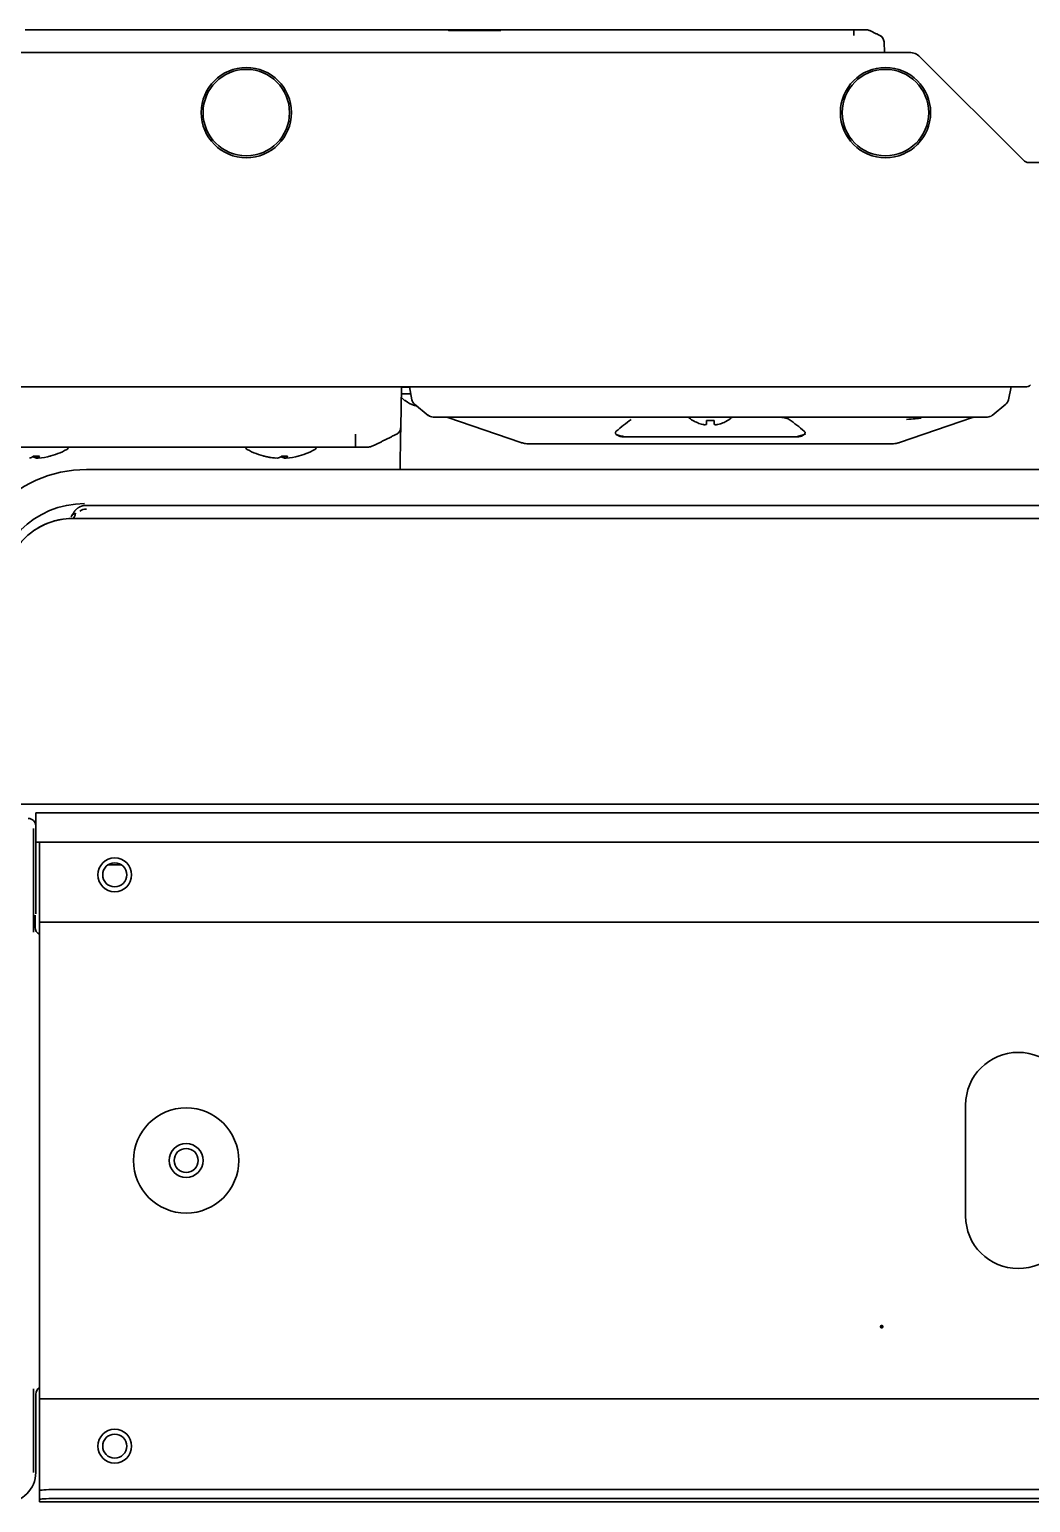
# Model space of a CAD drawing. Header units: inches. Extents: x 786 to 5593, y 691 to 5453.
# Drawn here: x 3460.9 to 3594, y 5190.8 to 5386.7 of the extents above; entities that cross this region are included whole.
import ezdxf

# ---------------------------------------------------------------- set-up
doc = ezdxf.new("R2010")
doc.units = ezdxf.units.IN
doc.layers.add('1', color=7, linetype='Continuous', true_color=0xffffff)
doc.layers.add('4', color=7, linetype='Continuous', true_color=0xffffff)

msp = doc.modelspace()

# ---------------------------------------------------------------- linework, layer by layer
at = {"layer": '1', "color": 7, "linetype": 'Continuous', "lineweight": 35}
for p, q in [((3460.32, 5386.68), (3467.64, 5386.68)), ((3465.04, 5386.74), (3465.04, 5386.68)), ((3471.68, 5386.68), (3504.97, 5386.68)), ((3485.7, 5386.68), (3485.7, 5386.74)), ((3493.97, 5386.68), (3493.97, 5386.74)), ((3509.01, 5386.68), (3516.33, 5386.68)), ((3509.82, 5386.68), (3509.82, 5386.74)), ((3523.59, 5386.68), (3570.52, 5386.68)), ((3574.55, 5385.09), (3574.63, 5383.68)), ((3449.24, 5383.68), (3577.91, 5383.68)), ((3579.33, 5383.09), (3593.08, 5369.34)), ((3593.79, 5369.04), (4057.69, 5369.04)), ((3593.33, 5339.18), (3457.45, 5339.18)), ((3510.37, 5339.18), (3510.28, 5333.78)), ((3511.62, 5338.25), (3510.35, 5338.25)), ((3511.44, 5339.15), (3510.37, 5339.15)), ((3511.77, 5337.49), (3511.44, 5339.18)), ((3591.44, 5339.18), (3591.11, 5337.49)), ((3510.83, 5337.36), (3510.88, 5337.36)), ((3512.11, 5336.91), (3513.94, 5335.4)), ((3588.94, 5335.4), (3590.77, 5336.91)), ((3517.44, 5335.18), (3514.58, 5335.18)), ((3516.48, 5335.14), (3516.55, 5335.11)), ((3516.55, 5335.11), (3526.27, 5331.78)), ((3585.44, 5335.18), (3517.44, 5335.18)), ((3549.14, 5334.7), (3549.14, 5334.73)), ((3553.74, 5334.73), (3553.74, 5334.7)), ((3576.61, 5331.78), (3586.33, 5335.11)), ((3588.3, 5335.18), (3585.44, 5335.18)), ((3586.33, 5335.11), (3586.4, 5335.14)), ((3562.84, 5332.53), (3540.04, 5332.53)), ((3504.27, 5331.18), (3456.24, 5331.18)), ((3526.27, 5331.78), (3526.34, 5331.77)), ((3527.61, 5331.6), (3575.27, 5331.6)), ((3576.54, 5331.77), (3576.61, 5331.78)), ((3461.83, 5329.97), (3461.83, 5329.72)), ((3462.08, 5329.98), (3462.08, 5329.72)), ((3493.65, 5329.73), (3493.65, 5329.72)), ((3494.83, 5329.97), (3494.83, 5329.72)), ((3495.08, 5329.98), (3495.08, 5329.72)), ((3456.24, 5283.68), (4195.24, 5283.68)), ((3461.74, 5282.55), (3461.74, 5282.33)), ((4189.24, 5282.55), (3461.74, 5282.55)), ((3461.74, 5282.33), (3461.74, 5278.79)), ((3461.42, 5280.46), (3461.42, 5266.65)), ((3461.74, 5278.79), (3461.74, 5278.61)), ((3461.74, 5278.61), (3461.74, 5269.11)), ((3461.74, 5278.61), (4189.24, 5278.61)), ((3462.24, 5278.61), (3462.24, 5268.98)), ((3471.34, 5275.6), (3473.15, 5275.6)), ((3461.65, 5267.29), (3461.65, 5268.91)), ((3461.65, 5267.29), (3461.65, 5268.91)), ((3462.24, 5268.98), (3462.24, 5267.98)), ((3462.24, 5265.78), (3462.24, 5267.98)), ((4189.24, 5267.98), (3462.24, 5267.98)), ((3461.65, 5267.29), (3461.65, 5267.29)), ((3462.24, 5265.78), (3462.24, 5206.78)), ((3585.4, 5243.66), (3585.4, 5228.9)), ((3462.24, 5204.58), (3462.24, 5206.78)), ((3461.42, 5205.9), (3461.42, 5194.78)), ((3461.74, 5205.18), (3461.74, 5194.78)), ((3462.24, 5203.58), (3462.24, 5204.58)), ((4189.24, 5204.58), (3462.24, 5204.58)), ((3462.24, 5203.58), (3462.24, 5193.05)), ((3462.24, 5193.05), (3462.24, 5192.36)), ((3462.24, 5191.17), (3462.24, 5192.36)), ((3462.24, 5190.86), (3462.24, 5191.17)), ((3464.24, 5192.5), (4187.24, 5192.5)), ((3464.24, 5191.31), (4187.24, 5191.31)), ((3462.24, 5190.86), (3462.24, 5190.85)), ((3462.24, 5190.85), (4189.24, 5190.85))]:
    msp.add_line(p, q, dxfattribs=at)
for centre, radius in [((3489.74, 5375.68), 6), ((3489.74, 5375.68), 5.75), ((3574.74, 5375.68), 6), ((3574.74, 5375.68), 5.75), ((3472.24, 5274.28), 2.25), ((3472.24, 5274.28), 1.6), ((3481.74, 5236.28), 7), ((3481.74, 5236.28), 2.26), ((3481.74, 5236.28), 1.6), ((3472.24, 5198.28), 2.25), ((3472.24, 5198.28), 1.6)]:
    msp.add_circle(centre, radius, dxfattribs=at)
for centre, radius, start, end in [((3577.91, 5381.68), 2, 45, 90), ((3593.79, 5370.04), 1, 225, 270), ((3511.29, 5339.65), 0.5, 270, 288.1955), ((3593.33, 5340.18), 1, 270, 315), ((3513.2, 5340.25), 3.74, 220.2596, 230.6449), ((3512.75, 5337.68), 1, 191, 230.5), ((3590.13, 5337.68), 1, 309.5, 349), ((3514.58, 5336.18), 1, 230.5, 270), ((3551.64, 5338.8), 4.8, 228.9523, 238.4186), ((3551.44, 5338.48), 3.78, 262.3959, 269.9965), ((3551.44, 5338.48), 3.78, 270.0035, 277.6041), ((3551.24, 5338.8), 4.8, 301.5837, 311.0475), ((3588.3, 5336.18), 1, 270, 309.5), ((3461.36, 5338.76), 9.08, 283.2612, 299.6794), ((3465.61, 5331.3), 0.5, 299.6794, 345.3977), ((3490.11, 5331.3), 0.5, 194.6023, 240.3206), ((3494.36, 5338.76), 9.08, 240.3206, 256.7388), ((3494.36, 5338.76), 9.08, 283.2612, 299.6794), ((3498.61, 5331.3), 0.5, 299.6794, 345.3977), ((3592.4, 5243.66), 7, 0, 180), ((3592.4, 5228.9), 7, 180, 0), ((3457.74, 5194.78), 4, 270, 0)]:
    msp.add_arc(centre, radius, start, end, dxfattribs=at)
for centre, major_axis, ratio, start_param, end_param in [((3573.55, 5385.04), (-0.999, -0.052), 0.99998, 3.141593, 4.207329), ((3513.2, 5340.27), (3.62, 0.87), 0.997235, 3.804658, 4.177379), ((3512.94, 5340.31), (0.81, 3.6), 0.902278, 3.129444, 3.24631), ((3551.44, 5282.32), (0, -56.13), 0.531846, 3.501545, 3.573753), ((3551.44, 5282.32), (0, -56.13), 0.531846, 2.709432, 2.78164), ((3576.78, 5334.68), (-2.94, -0.33), 0.030353, 3.541375, 4.453114), ((3551.44, 5351.07), (30.59, 0), 0.652774, 4.290638, 4.330587), ((3551.44, 5351.07), (30.59, 0), 0.652774, 5.094191, 5.13959), ((3460.73, 5338.76), (0, -9.06), 0.319632, 0.058074, 0.249579), ((3462, 5338.76), (0, 9.06), 0.319632, 2.921888, 3.083519), ((3461.84, 5338.76), (0, 8.79), 0.978398, 3.096057, 3.187129), ((3461.3, 5338.76), (0, -9.06), 0.995851, 0.058074, 0.085647), ((3462.03, 5338.76), (0, 9.06), 0.090997, 3.199666, 3.391172), ((3461.58, 5338.76), (0, 9.06), 0.947542, 3.199666, 3.391172), ((3494.15, 5338.76), (0, -9.06), 0.947542, 6.033606, 6.225112), ((3492.11, 5338.76), (0, -8.79), 0.206731, 6.237649, 6.328721), ((3494.43, 5338.76), (0, 9.06), 0.995851, 2.892014, 3.083519), ((3493.73, 5338.76), (0, -9.06), 0.319632, 0.058074, 0.249579), ((3495, 5338.76), (0, 9.06), 0.319632, 2.921888, 3.083519), ((3494.84, 5338.76), (0, 8.79), 0.978398, 3.096057, 3.187129), ((3494.3, 5338.76), (0, -9.06), 0.995851, 0.058074, 0.085647), ((3495.03, 5338.76), (0, 9.06), 0.090997, 3.199666, 3.391172), ((3494.58, 5338.76), (0, 9.06), 0.947542, 3.199666, 3.391172), ((3460.74, 5280.78), (0.708, 0.708), 0.998783, 5.498396, 7.067974), ((3462.65, 5267.29), (-0.709, -0.709), 0.997569, 5.498396, 6.644262), ((3462.74, 5205.18), (-0.708, 0.708), 0.998783, 6.021139, 7.067974), ((3464.24, 5192.36), (-2, 0), 0.069756, 4.712389, 6.283185), ((3464.24, 5191.17), (2, 0), 0.069756, 1.570796, 3.141593)]:
    msp.add_ellipse(centre, major_axis=major_axis, ratio=ratio, start_param=start_param, end_param=end_param, dxfattribs=at)
for points, knots in [([(3467.64, 5386.68), (3467.71, 5386.68), (3467.78, 5386.68), (3467.92, 5386.68), (3467.99, 5386.68), (3468.1, 5386.68), (3468.14, 5386.68), (3468.21, 5386.68), (3468.25, 5386.68), (3468.36, 5386.68), (3468.44, 5386.68), (3468.59, 5386.68), (3468.67, 5386.68), (3468.83, 5386.68), (3468.91, 5386.68), (3469.16, 5386.68), (3469.32, 5386.68), (3469.58, 5386.68), (3469.67, 5386.68), (3469.8, 5386.68), (3469.85, 5386.68), (3469.94, 5386.68), (3469.98, 5386.68), (3470.12, 5386.68), (3470.21, 5386.68), (3470.39, 5386.68), (3470.48, 5386.68), (3470.66, 5386.68), (3470.75, 5386.68), (3470.93, 5386.68), (3471.03, 5386.68), (3471.21, 5386.68), (3471.3, 5386.68), (3471.49, 5386.68), (3471.59, 5386.68), (3471.68, 5386.68)], [0, 0, 0, 0, 0.0625, 0.0625, 0.125, 0.125, 0.15625, 0.15625, 0.1875, 0.1875, 0.25, 0.25, 0.3125, 0.3125, 0.375, 0.375, 0.5, 0.5, 0.5625, 0.5625, 0.59375, 0.59375, 0.625, 0.625, 0.6875, 0.6875, 0.75, 0.75, 0.8125, 0.8125, 0.875, 0.875, 0.9375, 0.9375, 1, 1, 1, 1]), ([(3504.97, 5386.68), (3505.07, 5386.68), (3505.16, 5386.68), (3505.35, 5386.68), (3505.44, 5386.68), (3505.58, 5386.68), (3505.63, 5386.68), (3505.72, 5386.68), (3505.77, 5386.68), (3505.91, 5386.68), (3506, 5386.68), (3506.18, 5386.68), (3506.27, 5386.68), (3506.45, 5386.68), (3506.54, 5386.68), (3506.81, 5386.68), (3506.98, 5386.68), (3507.24, 5386.68), (3507.33, 5386.68), (3507.46, 5386.68), (3507.5, 5386.68), (3507.58, 5386.68), (3507.62, 5386.68), (3507.83, 5386.68), (3507.99, 5386.68), (3508.22, 5386.68), (3508.3, 5386.68), (3508.45, 5386.68), (3508.52, 5386.68), (3508.66, 5386.68), (3508.73, 5386.68), (3508.87, 5386.68), (3508.94, 5386.68), (3509.01, 5386.68)], [0, 0, 0, 0, 0.0625, 0.0625, 0.125, 0.125, 0.15625, 0.15625, 0.1875, 0.1875, 0.25, 0.25, 0.3125, 0.3125, 0.375, 0.375, 0.5, 0.5, 0.5625, 0.5625, 0.59375, 0.59375, 0.625, 0.625, 0.75, 0.75, 0.8125, 0.8125, 0.875, 0.875, 0.9375, 0.9375, 1, 1, 1, 1]), ([(3516.33, 5386.68), (3516.45, 5386.68), (3516.57, 5386.68), (3516.82, 5386.68), (3516.95, 5386.68), (3517.15, 5386.68), (3517.21, 5386.68), (3517.35, 5386.68), (3517.41, 5386.68), (3517.62, 5386.68), (3517.75, 5386.68), (3518.17, 5386.68), (3518.46, 5386.68), (3519.05, 5386.68), (3519.35, 5386.68), (3519.82, 5386.68), (3519.97, 5386.68), (3520.17, 5386.68), (3520.21, 5386.68), (3520.29, 5386.68), (3520.41, 5386.68), (3520.86, 5386.68), (3521.26, 5386.68), (3521.76, 5386.68), (3521.92, 5386.68), (3522.25, 5386.68), (3522.42, 5386.68), (3522.75, 5386.68), (3522.92, 5386.68), (3523.25, 5386.68), (3523.42, 5386.68), (3523.59, 5386.68)], [0, 0, 0, 0, 0.0625, 0.0625, 0.125, 0.125, 0.15625, 0.15625, 0.1875, 0.1875, 0.25, 0.25, 0.375, 0.375, 0.5, 0.5, 0.5625, 0.5625, 0.578125, 0.578125, 0.59375, 0.625, 0.75, 0.75, 0.8125, 0.8125, 0.875, 0.875, 0.9375, 0.9375, 1, 1, 1, 1]), ([(3523.59, 5386.58), (3523.59, 5386.58), (3523.59, 5386.58), (3523.58, 5386.58), (3523.57, 5386.58), (3523.56, 5386.58), (3523.52, 5386.58), (3523.45, 5386.58), (3523.31, 5386.58), (3523.19, 5386.58), (3522.95, 5386.58), (3522.79, 5386.58), (3522.47, 5386.58), (3522.31, 5386.58), (3521.99, 5386.58), (3521.83, 5386.58), (3521.36, 5386.58), (3521.05, 5386.58), (3520.66, 5386.58), (3520.55, 5386.58), (3520.43, 5386.58), (3520.36, 5386.58), (3520.32, 5386.58), (3520.13, 5386.58), (3519.98, 5386.58), (3519.53, 5386.58), (3519.24, 5386.58), (3518.68, 5386.58), (3518.4, 5386.58), (3518, 5386.58), (3517.87, 5386.58), (3517.68, 5386.58), (3517.61, 5386.58), (3517.48, 5386.58), (3517.42, 5386.58), (3517.23, 5386.58), (3517.11, 5386.58), (3516.93, 5386.58), (3516.87, 5386.58), (3516.78, 5386.58), (3516.74, 5386.58), (3516.69, 5386.58), (3516.66, 5386.58), (3516.65, 5386.58), (3516.64, 5386.58), (3516.64, 5386.58), (3516.64, 5386.58), (3516.64, 5386.58)], [0, 0, 0, 0, 0.000977, 0.000977, 0.001953, 0.003906, 0.007813, 0.015625, 0.03125, 0.0625, 0.0625, 0.125, 0.125, 0.1875, 0.1875, 0.25, 0.25, 0.375, 0.375, 0.40625, 0.421875, 0.421875, 0.4375, 0.4375, 0.5, 0.5, 0.625, 0.625, 0.75, 0.75, 0.8125, 0.8125, 0.84375, 0.84375, 0.875, 0.875, 0.9375, 0.9375, 0.96875, 0.96875, 0.984375, 0.992188, 0.996094, 0.998047, 0.999023, 0.999023, 1, 1, 1, 1]), ([(3570.52, 5386.68), (3570.52, 5386.68), (3570.53, 5386.67), (3570.53, 5386.63), (3570.53, 5386.61), (3570.53, 5386.58)], [0, 0, 0, 0, 0.5, 0.5, 1, 1, 1, 1]), ([(3570.53, 5386.68), (3570.58, 5386.68), (3570.64, 5386.68), (3570.72, 5386.68), (3570.75, 5386.68), (3570.8, 5386.68), (3570.83, 5386.68), (3570.91, 5386.68), (3570.97, 5386.68), (3571.07, 5386.68), (3571.13, 5386.68), (3571.23, 5386.68), (3571.28, 5386.68), (3571.35, 5386.68), (3571.38, 5386.68), (3571.42, 5386.68), (3571.45, 5386.68), (3571.52, 5386.68), (3571.56, 5386.68), (3571.65, 5386.68), (3571.69, 5386.68), (3571.75, 5386.68), (3571.77, 5386.68), (3571.8, 5386.68), (3571.82, 5386.68), (3571.87, 5386.68), (3571.94, 5386.68), (3572, 5386.68), (3572.05, 5386.68), (3572.08, 5386.68), (3572.11, 5386.68), (3572.12, 5386.68), (3572.14, 5386.68), (3572.15, 5386.68), (3572.17, 5386.68), (3572.19, 5386.68), (3572.21, 5386.68), (3572.22, 5386.68), (3572.23, 5386.68), (3572.24, 5386.68), (3572.24, 5386.68)], [0, 0, 0, 0, 0.0625, 0.0625, 0.09375, 0.09375, 0.125, 0.125, 0.1875, 0.1875, 0.25, 0.25, 0.3125, 0.3125, 0.34375, 0.34375, 0.375, 0.375, 0.4375, 0.4375, 0.5, 0.5, 0.53125, 0.53125, 0.5625, 0.5625, 0.625, 0.6875, 0.6875, 0.75, 0.75, 0.78125, 0.78125, 0.8125, 0.8125, 0.875, 0.875, 0.9375, 0.9375, 1, 1, 1, 1]), ([(3572.24, 5386.68), (3572.31, 5386.68), (3572.39, 5386.67), (3572.54, 5386.63), (3572.61, 5386.61), (3572.68, 5386.58)], [0, 0, 0, 0, 0.5, 0.5, 1, 1, 1, 1]), ([(3573.99, 5385.94), (3574.07, 5385.9), (3574.14, 5385.85), (3574.28, 5385.73), (3574.34, 5385.66), (3574.44, 5385.51), (3574.47, 5385.43), (3574.53, 5385.27), (3574.55, 5385.18), (3574.55, 5385.09)], [0, 0, 0, 0, 0.25, 0.25, 0.5, 0.5, 0.75, 0.75, 1, 1, 1, 1]), ([(3549.14, 5334.73), (3549.34, 5334.61), (3549.55, 5334.5), (3549.88, 5334.36), (3549.99, 5334.32), (3550.21, 5334.24), (3550.32, 5334.21), (3550.44, 5334.18)], [0, 0, 0, 0, 0.5, 0.5, 0.75, 0.75, 1, 1, 1, 1]), ([(3550.94, 5334.18), (3550.94, 5334.21), (3550.94, 5334.24), (3550.94, 5334.32), (3550.94, 5334.36), (3550.94, 5334.45), (3550.94, 5334.5), (3550.94, 5334.58), (3550.94, 5334.61), (3550.94, 5334.67), (3550.94, 5334.7), (3550.94, 5334.73)], [0, 0, 0, 0, 0.25, 0.25, 0.5, 0.5, 0.75, 0.75, 0.875, 0.875, 1, 1, 1, 1]), ([(3551.94, 5334.73), (3551.94, 5334.61), (3551.94, 5334.5), (3551.94, 5334.36), (3551.94, 5334.32), (3551.94, 5334.24), (3551.94, 5334.21), (3551.94, 5334.18)], [0, 0, 0, 0, 0.5, 0.5, 0.75, 0.75, 1, 1, 1, 1]), ([(3552.44, 5334.18), (3552.55, 5334.21), (3552.67, 5334.24), (3552.89, 5334.32), (3553, 5334.36), (3553.22, 5334.45), (3553.32, 5334.5), (3553.48, 5334.58), (3553.53, 5334.61), (3553.64, 5334.67), (3553.69, 5334.7), (3553.74, 5334.73)], [0, 0, 0, 0, 0.25, 0.25, 0.5, 0.5, 0.75, 0.75, 0.875, 0.875, 1, 1, 1, 1]), ([(3561.95, 5334.85), (3561.94, 5334.86), (3561.93, 5334.87), (3561.9, 5334.88), (3561.88, 5334.89), (3561.84, 5334.92), (3561.81, 5334.93), (3561.72, 5334.97), (3561.65, 5335), (3561.53, 5335.04), (3561.46, 5335.06), (3561.33, 5335.09), (3561.27, 5335.1), (3561.14, 5335.12), (3561.07, 5335.13), (3560.94, 5335.15), (3560.88, 5335.16), (3560.68, 5335.17), (3560.55, 5335.18), (3560.41, 5335.18)], [0, 0, 0, 0, 0.03125, 0.03125, 0.0625, 0.0625, 0.125, 0.125, 0.25, 0.25, 0.375, 0.375, 0.5, 0.5, 0.625, 0.625, 0.75, 0.75, 1, 1, 1, 1]), ([(3586.53, 5335.17), (3586.53, 5335.16), (3586.52, 5335.16), (3586.49, 5335.16), (3586.45, 5335.15), (3586.4, 5335.14)], [0, 0, 0, 0, 0.0591, 0.0591, 1, 1, 1, 1]), ([(3509.72, 5332.9), (3509.8, 5332.94), (3509.88, 5332.99), (3510.01, 5333.11), (3510.07, 5333.18), (3510.17, 5333.34), (3510.21, 5333.42), (3510.26, 5333.6), (3510.28, 5333.69), (3510.28, 5333.78)], [0, 0, 0, 0, 0.25, 0.25, 0.5, 0.5, 0.75, 0.75, 1, 1, 1, 1]), ([(3510.28, 5333.78), (3510.28, 5333.78), (3510.28, 5333.77), (3510.28, 5333.76), (3510.28, 5333.75), (3510.28, 5333.72), (3510.28, 5333.7), (3510.28, 5333.66), (3510.28, 5333.64), (3510.27, 5333.56), (3510.27, 5333.49), (3510.27, 5333.39), (3510.27, 5333.37), (3510.27, 5333.33), (3510.27, 5333.3), (3510.27, 5333.23), (3510.27, 5333.18), (3510.26, 5333.02), (3510.26, 5332.79), (3510.26, 5332.5), (3510.25, 5332.27), (3510.25, 5332.19), (3510.25, 5332.08), (3510.25, 5332.06), (3510.25, 5332.02), (3510.25, 5331.96), (3510.25, 5331.89), (3510.24, 5331.67), (3510.24, 5331.48), (3510.23, 5331.09), (3510.23, 5330.89), (3510.22, 5330.46), (3510.22, 5330.23), (3510.21, 5329.94), (3510.21, 5329.88), (3510.21, 5329.77), (3510.21, 5329.71), (3510.2, 5329.53), (3510.2, 5329.41), (3510.2, 5329.04), (3510.19, 5328.79), (3510.19, 5328.43), (3510.18, 5328.33), (3510.18, 5328.22)], [0, 0, 0, 0, 0.039629, 0.039629, 0.079997, 0.079997, 0.120364, 0.120364, 0.160732, 0.160732, 0.241468, 0.241468, 0.261652, 0.261652, 0.281836, 0.281836, 0.322204, 0.322204, 0.402939, 0.483675, 0.483675, 0.524043, 0.524043, 0.534135, 0.534135, 0.544227, 0.564411, 0.564411, 0.645146, 0.645146, 0.725882, 0.725882, 0.806618, 0.806618, 0.826802, 0.826802, 0.846986, 0.846986, 0.887354, 0.887354, 0.968089, 0.968089, 1, 1, 1, 1]), ([(3540.04, 5332.53), (3539.97, 5332.53), (3539.83, 5332.54), (3539.69, 5332.56), (3539.56, 5332.58), (3539.49, 5332.6), (3539.39, 5332.62), (3539.35, 5332.64), (3539.3, 5332.65), (3539.29, 5332.66), (3539.25, 5332.67), (3539.24, 5332.68), (3539.19, 5332.7), (3539.16, 5332.71), (3539.1, 5332.75), (3539.07, 5332.76), (3539.02, 5332.79), (3539.01, 5332.8), (3538.98, 5332.82), (3538.97, 5332.84), (3538.94, 5332.86), (3538.93, 5332.87), (3538.91, 5332.9), (3538.9, 5332.91), (3538.88, 5332.94), (3538.87, 5332.95), (3538.86, 5332.97), (3538.85, 5332.98), (3538.85, 5333), (3538.85, 5333), (3538.84, 5333.03), (3538.83, 5333.05), (3538.83, 5333.07), (3538.83, 5333.08), (3538.83, 5333.1), (3538.83, 5333.1), (3538.84, 5333.13), (3538.84, 5333.15), (3538.85, 5333.17), (3538.85, 5333.18), (3538.86, 5333.19), (3538.86, 5333.2), (3538.88, 5333.22), (3538.89, 5333.23), (3538.91, 5333.26), (3538.92, 5333.27), (3538.94, 5333.28)], [0, 0, 0, 0, 0.125, 0.25, 0.25, 0.375, 0.375, 0.4375, 0.4375, 0.46875, 0.46875, 0.5, 0.5, 0.5625, 0.5625, 0.625, 0.625, 0.65625, 0.65625, 0.6875, 0.6875, 0.71875, 0.71875, 0.75, 0.75, 0.78125, 0.78125, 0.796875, 0.796875, 0.8125, 0.8125, 0.84375, 0.84375, 0.859375, 0.859375, 0.875, 0.875, 0.90625, 0.90625, 0.921875, 0.921875, 0.9375, 0.9375, 0.96875, 0.96875, 1, 1, 1, 1]), ([(3563.94, 5333.28), (3563.96, 5333.27), (3563.97, 5333.26), (3563.99, 5333.24), (3563.99, 5333.23), (3564, 5333.22), (3564.01, 5333.21), (3564.02, 5333.19), (3564.03, 5333.18), (3564.04, 5333.15), (3564.04, 5333.15), (3564.04, 5333.13), (3564.04, 5333.12), (3564.05, 5333.1), (3564.05, 5333.08), (3564.05, 5333.05), (3564.04, 5333.03), (3564.03, 5333), (3564.03, 5332.98), (3564.01, 5332.95), (3564, 5332.94), (3563.98, 5332.91), (3563.97, 5332.9), (3563.95, 5332.87), (3563.94, 5332.86), (3563.9, 5332.82), (3563.87, 5332.8), (3563.81, 5332.76), (3563.78, 5332.75), (3563.74, 5332.72), (3563.72, 5332.71), (3563.69, 5332.7), (3563.68, 5332.69), (3563.6, 5332.66), (3563.53, 5332.64), (3563.43, 5332.61), (3563.4, 5332.6), (3563.33, 5332.58), (3563.29, 5332.58), (3563.19, 5332.56), (3563.12, 5332.55), (3562.98, 5332.54), (3562.91, 5332.53), (3562.84, 5332.53)], [0, 0, 0, 0, 0.03125, 0.03125, 0.046875, 0.046875, 0.0625, 0.0625, 0.09375, 0.09375, 0.109375, 0.109375, 0.125, 0.125, 0.15625, 0.15625, 0.1875, 0.1875, 0.21875, 0.21875, 0.25, 0.25, 0.28125, 0.28125, 0.3125, 0.3125, 0.375, 0.375, 0.4375, 0.4375, 0.46875, 0.46875, 0.5, 0.5, 0.625, 0.625, 0.6875, 0.6875, 0.75, 0.75, 0.875, 0.875, 1, 1, 1, 1]), ([(3504.28, 5331.38), (3504.28, 5331.32), (3504.28, 5331.26), (3504.28, 5331.19), (3504.27, 5331.18), (3504.27, 5331.18)], [0, 0, 0, 0, 0.5, 0.5, 1, 1, 1, 1]), ([(3505.78, 5331.18), (3505.78, 5331.18), (3505.77, 5331.18), (3505.77, 5331.18), (3505.76, 5331.18), (3505.75, 5331.18), (3505.75, 5331.18), (3505.74, 5331.18), (3505.73, 5331.18), (3505.72, 5331.18), (3505.71, 5331.18), (3505.69, 5331.18), (3505.67, 5331.18), (3505.67, 5331.18), (3505.64, 5331.18), (3505.61, 5331.18), (3505.57, 5331.18), (3505.54, 5331.18), (3505.49, 5331.18), (3505.46, 5331.18), (3505.41, 5331.18), (3505.4, 5331.18), (3505.36, 5331.18), (3505.35, 5331.18), (3505.29, 5331.18), (3505.26, 5331.18), (3505.18, 5331.18), (3505.14, 5331.18), (3505.06, 5331.18), (3505.02, 5331.18), (3504.95, 5331.18), (3504.93, 5331.18), (3504.89, 5331.18), (3504.87, 5331.18), (3504.8, 5331.18), (3504.75, 5331.18), (3504.66, 5331.18), (3504.61, 5331.18), (3504.54, 5331.18), (3504.52, 5331.18), (3504.47, 5331.18), (3504.44, 5331.18), (3504.39, 5331.18), (3504.37, 5331.18), (3504.32, 5331.18), (3504.3, 5331.18), (3504.27, 5331.18)], [0, 0, 0, 0, 0.0625, 0.0625, 0.09375, 0.09375, 0.125, 0.125, 0.15625, 0.15625, 0.1875, 0.21875, 0.21875, 0.25, 0.25, 0.3125, 0.3125, 0.375, 0.375, 0.4375, 0.4375, 0.46875, 0.46875, 0.5, 0.5, 0.5625, 0.5625, 0.625, 0.625, 0.6875, 0.6875, 0.71875, 0.71875, 0.75, 0.75, 0.8125, 0.8125, 0.875, 0.875, 0.90625, 0.90625, 0.9375, 0.9375, 0.96875, 0.96875, 1, 1, 1, 1]), ([(3506.67, 5331.38), (3506.53, 5331.32), (3506.38, 5331.26), (3506.09, 5331.19), (3505.93, 5331.18), (3505.78, 5331.18)], [0, 0, 0, 0, 0.5, 0.5, 1, 1, 1, 1]), ([(3526.34, 5331.77), (3526.42, 5331.74), (3526.59, 5331.69), (3526.89, 5331.64), (3527.24, 5331.61), (3527.48, 5331.6), (3527.61, 5331.6)], [0, 0, 0, 0, 0.221555, 0.46552, 0.72781, 1, 1, 1, 1]), ([(3575.27, 5331.6), (3575.4, 5331.6), (3575.64, 5331.61), (3575.99, 5331.64), (3576.29, 5331.69), (3576.46, 5331.74), (3576.54, 5331.77)], [0, 0, 0, 0, 0.27219, 0.53448, 0.778445, 1, 1, 1, 1])]:
    msp.add_open_spline(points, degree=3, knots=knots, dxfattribs=at)
for points, degree in [([(3570.53, 5386.58), (3570.53, 5385.94)], 1), ([(3572.68, 5386.58), (3573.99, 5385.94)], 1), ([(3550.44, 5334.18), (3550.48, 5334.18), (3550.56, 5334.17), (3550.69, 5334.16), (3550.82, 5334.17), (3550.9, 5334.18), (3550.94, 5334.18)], 3), ([(3551.94, 5334.18), (3551.98, 5334.18), (3552.07, 5334.17), (3552.19, 5334.16), (3552.32, 5334.17), (3552.4, 5334.18), (3552.44, 5334.18)], 3), ([(3504.28, 5332.9), (3504.28, 5331.38)], 1), ([(3509.72, 5332.9), (3506.67, 5331.38)], 1)]:
    msp.add_open_spline(points, degree=degree, dxfattribs=at)
at = {"layer": '1', "color": 163, "linetype": 'Continuous', "lineweight": 70}
msp.add_point((3574.24, 5214.18), dxfattribs=at)
msp.add_point((3574.24, 5214.18), dxfattribs=at)
at = {"layer": '4', "color": 7, "linetype": 'Continuous', "lineweight": 35}
for p, q in [((3791.58, 5328.19), (3468.49, 5328.19)), ((3468.47, 5323.43), (4183.01, 5323.43)), ((3468.47, 5323.43), (4183.01, 5323.43)), ((3466.09, 5321.71), (3466.04, 5321.69)), ((3466.09, 5321.71), (3466.04, 5321.69)), ((3466.1, 5321.71, 0), (3466.05, 5321.69, 0)), ((3466.1, 5321.71, 0), (3466.06, 5321.69, 0)), ((4184.87, 5321.68), (3466.61, 5321.68)), ((4184.87, 5321.68), (3466.61, 5321.68))]:
    msp.add_line(p, q, dxfattribs=at)
for centre, radius, start, end in [((3468.49, 5311.68), 16.51, 90, 137.9028), ((3468.24, 5311.68), 11.99, 90, 180), ((3465.73, 5322.64, 0), 1, 314.1749, 336.181), ((3465.73, 5322.64, 0), 1, 314.1749, 336.181)]:
    msp.add_arc(centre, radius, start, end, dxfattribs=at)
for centre, major_axis, ratio, start_param, end_param in [((3466.61, 5322.68), (0, -1), 0.423885, 6.283177, 7.567267), ((3466.61, 5322.68), (0, -1), 0.423885, 6.283177, 7.567267), ((3468.47, 5321.43), (-1.5, 0), 0.999848, 4.712361, 5.328671), ((3468.47, 5321.43), (-1.5, 0), 0.999848, 4.712361, 5.328671), ((3466.62, 5312.68), (-3.07, -8.46), 0.999999, 3.636789, 4.114937), ((3465.73, 5322.64), (-0.39, -0.921), 0.999999, 1.171438, 1.556313), ((3465.73, 5322.64), (-0.39, -0.921), 0.999999, 1.171417, 1.556302)]:
    msp.add_ellipse(centre, major_axis=major_axis, ratio=ratio, start_param=start_param, end_param=end_param, dxfattribs=at)
msp.add_rational_spline([(3468.47, 5323.43), (3468.4, 5323.43), (3468.05, 5323.41), (3467.48, 5323.22), (3466.94, 5322.76), (3466.72, 5322.39), (3466.64, 5322.23)], [0.999999262717, 0.999999262717, 0.999999262571, 0.999999261087, 0.999999257441, 0.999999254581, 0.99999925331], degree=3, knots=[0, 0, 0, 0, 0.092093, 0.454546, 0.771811, 1, 1, 1, 1], dxfattribs=at)
msp.add_rational_spline([(3468.47, 5323.43), (3468.4, 5323.43), (3468.05, 5323.41), (3467.48, 5323.22), (3466.94, 5322.76), (3466.72, 5322.39), (3466.64, 5322.23)], [0.999999262717, 0.999999262717, 0.999999262571, 0.999999261087, 0.999999257441, 0.999999254581, 0.99999925331], degree=3, knots=[0, 0, 0, 0, 0.092093, 0.454546, 0.771811, 1, 1, 1, 1], dxfattribs=at)
for points, knots in [([(3467.02, 5322.39), (3466.9, 5322.34), (3466.81, 5322.3), (3466.68, 5322.25), (3466.64, 5322.23), (3466.64, 5322.23)], [0, 0, 0, 0, 0.5, 0.5, 1, 1, 1, 1]), ([(3467.02, 5322.39), (3466.9, 5322.34), (3466.81, 5322.3), (3466.68, 5322.25), (3466.64, 5322.23), (3466.64, 5322.23)], [0, 0, 0, 0, 0.5, 0.5, 1, 1, 1, 1]), ([(3466.61, 5321.68), (3465.5, 5321.68), (3463.89, 5321.37), (3461.88, 5320.39), (3460.57, 5319.41), (3459.38, 5318.12), (3458.12, 5316.1), (3457.66, 5314.24), (3457.62, 5312.99)], [0, 0, 0, 0, 0.240915, 0.349322, 0.484844, 0.593273, 0.728827, 1, 1, 1, 1]), ([(3466.67, 5322.24), (3466.64, 5322.18), (3466.57, 5322.06), (3466.47, 5321.95), (3466.42, 5321.9), (3466.42, 5321.9)], [0, 0, 0, 0, 0.492881, 0.999987, 1, 1, 1, 1])]:
    msp.add_open_spline(points, degree=3, knots=knots, dxfattribs=at)
msp.add_open_spline([(3466.64, 5322.23), (3466.64, 5322.23)], degree=1, dxfattribs=at)
msp.add_open_spline([(3466.64, 5322.23), (3466.64, 5322.23)], degree=1, dxfattribs=at)

doc.saveas('drawing.dxf')
